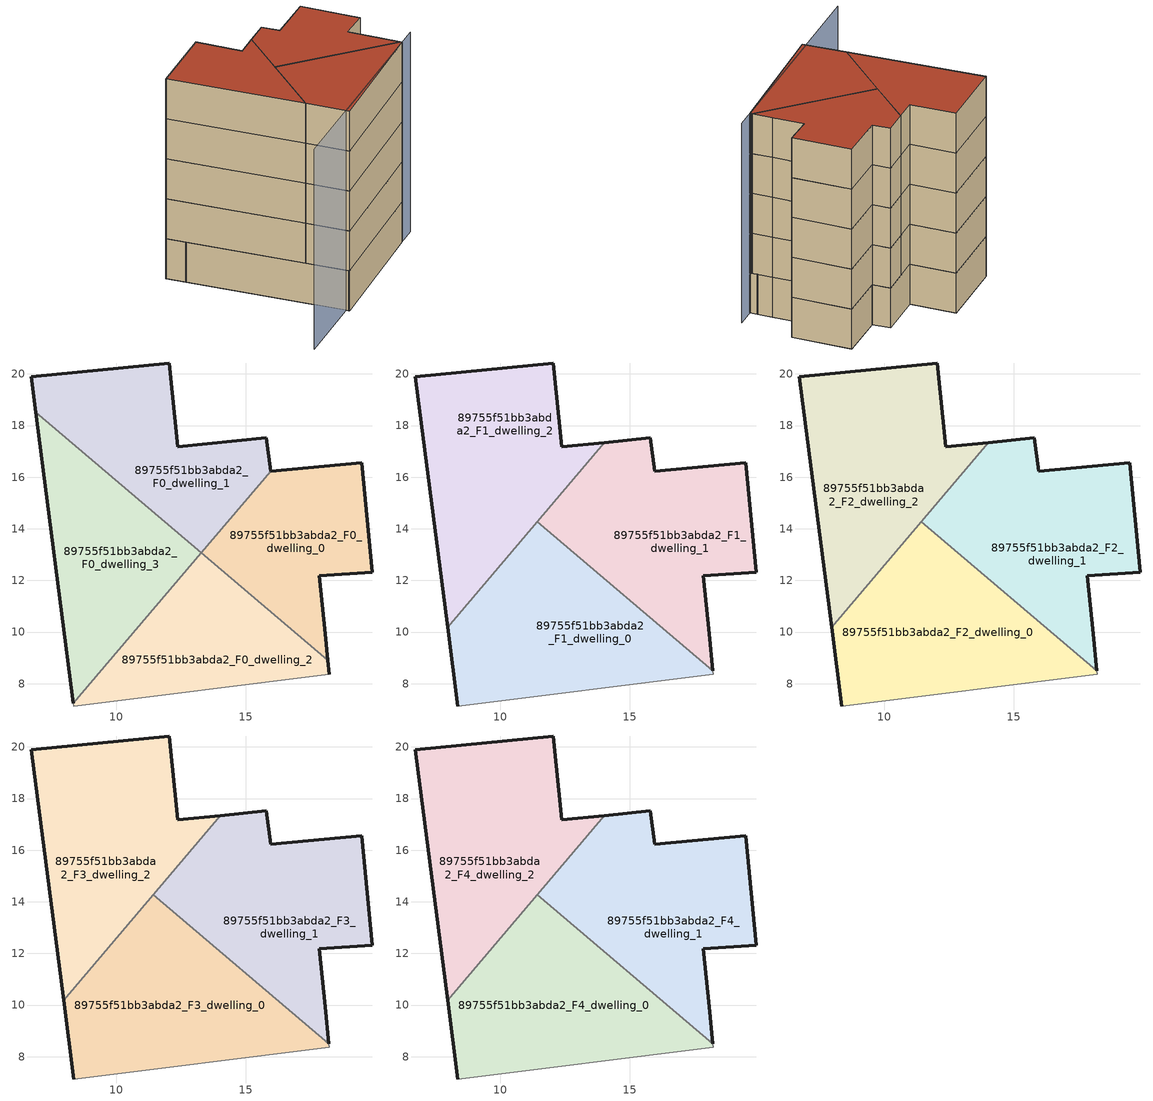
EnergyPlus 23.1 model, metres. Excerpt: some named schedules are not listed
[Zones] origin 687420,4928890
89755f51bb3abda2_F0_dwelling_0
 floor ground (EU_floor_Construction): 18.19,8.9 18.08,9.94 17.86,12.18 19.91,12.31 19.51,16.55 15.98,16.23 13.29,13.07 z0
 wall outside (EU_wall_Construction): 15.98,16.23 19.51,16.55 19.91,12.31 17.86,12.18 18.08,9.94 18.19,8.9 z0:3
 wall to 89755f51bb3abda2_F0_dwelling_2 (EU_wall_Construction): 18.19,8.9 13.29,13.07 z0:3
 wall to 89755f51bb3abda2_F0_dwelling_1 (EU_wall_Construction): 13.29,13.07 15.98,16.23 z0:3
89755f51bb3abda2_F0_dwelling_1
 floor ground (EU_floor_Construction): 13.29,13.07 15.98,16.23 15.81,17.52 12.37,17.17 12.05,20.42 6.7,19.88 6.88,18.51 z0
 wall outside (EU_wall_Construction): 6.88,18.51 6.7,19.88 12.05,20.42 12.37,17.17 15.81,17.52 15.98,16.23 z0:3
 wall to 89755f51bb3abda2_F0_dwelling_3 (EU_wall_Construction): 13.29,13.07 6.88,18.51 z0:3
89755f51bb3abda2_F0_dwelling_2
 floor ground (EU_floor_Construction): 18.24,8.37 18.19,8.9 13.29,13.07 8.33,7.24 8.34,7.13 z0
 wall outside (EU_wall_Construction): 18.19,8.9 18.24,8.37 z0:3
 wall adiabatic (EU_wall_Construction): 18.24,8.37 8.34,7.13 8.33,7.24 z0:3
 wall to 89755f51bb3abda2_F0_dwelling_3 (EU_wall_Construction): 8.33,7.24 13.29,13.07 z0:3
89755f51bb3abda2_F0_dwelling_3
 floor ground (EU_floor_Construction): 8.33,7.24 13.29,13.07 6.88,18.51 z0
 wall outside (EU_wall_Construction): 8.33,7.24 6.88,18.51 z0:3
89755f51bb3abda2_F1_dwelling_0
 floor to 89755f51bb3abda2_F0_dwelling_2 (EU_floor_Construction): 18.24,8.37 18.23,8.5 13.11,12.85 8.33,7.24 8.34,7.13 z3
 floor to 89755f51bb3abda2_F0_dwelling_3 (EU_floor_Construction): 8.33,7.24 13.11,12.85 11.42,14.28 7.95,10.2 z3
 wall outside (EU_wall_Construction): 8.34,7.13 7.95,10.2 z3:6
 wall to 89755f51bb3abda2_F1_dwelling_1 (EU_wall_Construction): 11.42,14.28 18.23,8.5 z3:6
 wall adiabatic (EU_wall_Construction): 18.23,8.5 18.24,8.37 8.34,7.13 z3:6
 wall to 89755f51bb3abda2_F1_dwelling_2 (EU_wall_Construction): 7.95,10.2 11.42,14.28 z3:6
89755f51bb3abda2_F1_dwelling_1
 floor to 89755f51bb3abda2_F0_dwelling_0 (EU_floor_Construction): 18.19,8.9 18.08,9.94 17.86,12.18 19.91,12.31 19.51,16.55 15.98,16.23 13.29,13.07 z3
 floor to 89755f51bb3abda2_F0_dwelling_1 (EU_floor_Construction): 13.29,13.07 15.98,16.23 15.81,17.52 14.03,17.34 11.61,14.49 z3
 floor to 89755f51bb3abda2_F0_dwelling_2 (EU_floor_Construction): 18.23,8.5 18.19,8.9 13.29,13.07 13.11,12.85 z3
 floor to 89755f51bb3abda2_F0_dwelling_3 (EU_floor_Construction): 13.11,12.85 13.29,13.07 11.61,14.49 11.42,14.28 z3
 wall outside (EU_wall_Construction): 14.03,17.34 15.81,17.52 15.98,16.23 19.51,16.55 19.91,12.31 17.86,12.18 18.08,9.94 18.23,8.5 z3:6
 wall to 89755f51bb3abda2_F1_dwelling_2 (EU_wall_Construction): 11.42,14.28 14.03,17.34 z3:6
89755f51bb3abda2_F1_dwelling_2
 floor to 89755f51bb3abda2_F0_dwelling_1 (EU_floor_Construction): 11.61,14.49 14.03,17.34 12.37,17.17 12.05,20.42 6.7,19.88 6.88,18.51 z3
 floor to 89755f51bb3abda2_F0_dwelling_3 (EU_floor_Construction): 7.95,10.2 11.61,14.49 6.88,18.51 z3
 wall outside (EU_wall_Construction): 7.95,10.2 6.7,19.88 12.05,20.42 12.37,17.17 14.03,17.34 z3:6
89755f51bb3abda2_F2_dwelling_0
 floor to 89755f51bb3abda2_F1_dwelling_0 (EU_floor_Construction): 18.24,8.37 18.23,8.5 11.42,14.28 7.95,10.2 8.34,7.13 z6
 wall outside (EU_wall_Construction): 8.34,7.13 7.95,10.2 z6:9
 wall to 89755f51bb3abda2_F2_dwelling_1 (EU_wall_Construction): 11.42,14.28 18.23,8.5 z6:9
 wall adiabatic (EU_wall_Construction): 18.23,8.5 18.24,8.37 8.34,7.13 z6:9
 wall to 89755f51bb3abda2_F2_dwelling_2 (EU_wall_Construction): 7.95,10.2 11.42,14.28 z6:9
89755f51bb3abda2_F2_dwelling_1
 floor to 89755f51bb3abda2_F1_dwelling_1 (EU_floor_Construction): 18.23,8.5 18.08,9.94 17.86,12.18 19.91,12.31 19.51,16.55 15.98,16.23 15.81,17.52 14.03,17.34 11.42,14.28 z6
 wall outside (EU_wall_Construction): 14.03,17.34 15.81,17.52 15.98,16.23 19.51,16.55 19.91,12.31 17.86,12.18 18.08,9.94 18.23,8.5 z6:9
 wall to 89755f51bb3abda2_F2_dwelling_2 (EU_wall_Construction): 11.42,14.28 14.03,17.34 z6:9
89755f51bb3abda2_F2_dwelling_2
 floor to 89755f51bb3abda2_F1_dwelling_2 (EU_floor_Construction): 7.95,10.2 14.03,17.34 12.37,17.17 12.05,20.42 6.7,19.88 z6
 wall outside (EU_wall_Construction): 7.95,10.2 6.7,19.88 12.05,20.42 12.37,17.17 14.03,17.34 z6:9
89755f51bb3abda2_F3_dwelling_0
 floor to 89755f51bb3abda2_F2_dwelling_0 (EU_floor_Construction): 18.24,8.37 18.23,8.5 11.42,14.28 7.95,10.2 8.34,7.13 z9
 wall outside (EU_wall_Construction): 8.34,7.13 7.95,10.2 z9:12
 wall to 89755f51bb3abda2_F3_dwelling_1 (EU_wall_Construction): 11.42,14.28 18.23,8.5 z9:12
 wall adiabatic (EU_wall_Construction): 18.23,8.5 18.24,8.37 8.34,7.13 z9:12
 wall to 89755f51bb3abda2_F3_dwelling_2 (EU_wall_Construction): 7.95,10.2 11.42,14.28 z9:12
89755f51bb3abda2_F3_dwelling_1
 floor to 89755f51bb3abda2_F2_dwelling_1 (EU_floor_Construction): 18.23,8.5 18.08,9.94 17.86,12.18 19.91,12.31 19.51,16.55 15.98,16.23 15.81,17.52 14.03,17.34 11.42,14.28 z9
 wall outside (EU_wall_Construction): 14.03,17.34 15.81,17.52 15.98,16.23 19.51,16.55 19.91,12.31 17.86,12.18 18.08,9.94 18.23,8.5 z9:12
 wall to 89755f51bb3abda2_F3_dwelling_2 (EU_wall_Construction): 11.42,14.28 14.03,17.34 z9:12
89755f51bb3abda2_F3_dwelling_2
 floor to 89755f51bb3abda2_F2_dwelling_2 (EU_floor_Construction): 7.95,10.2 14.03,17.34 12.37,17.17 12.05,20.42 6.7,19.88 z9
 wall outside (EU_wall_Construction): 7.95,10.2 6.7,19.88 12.05,20.42 12.37,17.17 14.03,17.34 z9:12
89755f51bb3abda2_F4_dwelling_0
 floor to 89755f51bb3abda2_F3_dwelling_0 (EU_floor_Construction): 18.24,8.37 18.23,8.5 11.42,14.28 7.95,10.2 8.34,7.13 z12
 wall outside (EU_wall_Construction): 8.34,7.13 7.95,10.2 z12:15
 wall to 89755f51bb3abda2_F4_dwelling_1 (EU_wall_Construction): 11.42,14.28 18.23,8.5 z12:15
 wall adiabatic (EU_wall_Construction): 18.23,8.5 18.24,8.37 8.34,7.13 z12:15
 wall to 89755f51bb3abda2_F4_dwelling_2 (EU_wall_Construction): 7.95,10.2 11.42,14.28 z12:15
 roof outside (EU_roof_Construction): 18.23,8.5 18.24,8.37 8.34,7.13 7.95,10.2 11.42,14.28 z15
89755f51bb3abda2_F4_dwelling_1
 floor to 89755f51bb3abda2_F3_dwelling_1 (EU_floor_Construction): 18.23,8.5 18.08,9.94 17.86,12.18 19.91,12.31 19.51,16.55 15.98,16.23 15.81,17.52 14.03,17.34 11.42,14.28 z12
 wall outside (EU_wall_Construction): 14.03,17.34 15.81,17.52 15.98,16.23 19.51,16.55 19.91,12.31 17.86,12.18 18.08,9.94 18.23,8.5 z12:15
 wall to 89755f51bb3abda2_F4_dwelling_2 (EU_wall_Construction): 11.42,14.28 14.03,17.34 z12:15
 roof outside (EU_roof_Construction): 19.51,16.55 19.91,12.31 17.86,12.18 18.08,9.94 18.23,8.5 11.42,14.28 14.03,17.34 15.81,17.52 15.98,16.23 z15
89755f51bb3abda2_F4_dwelling_2
 floor to 89755f51bb3abda2_F3_dwelling_2 (EU_floor_Construction): 7.95,10.2 14.03,17.34 12.37,17.17 12.05,20.42 6.7,19.88 z12
 wall outside (EU_wall_Construction): 7.95,10.2 6.7,19.88 12.05,20.42 12.37,17.17 14.03,17.34 z12:15
 roof outside (EU_roof_Construction): 12.05,20.42 12.37,17.17 14.03,17.34 7.95,10.2 6.7,19.88 z15
shading: 2.69,6.86 19.66,8.51 z0:15
[Building]
EU S2 Campaign: North Axis=0; Terrain=City; Solar Distribution=FullExterior
[Site:Location]
Bologna: Latitude=44.5; Longitude=11.25; Time Zone=1; Elevation=37
[SizingPeriod:WeatherFileDays]
AnnualSizingPeriod: Begin Month=1; Begin Day of Month=1; End Month=12; End Day of Month=31; Day of Week for Start Day=Monday; Use Weather File Daylight Saving Period=No; Use Weather File Rain and Snow Indicators=No
[MATERIAL]
EU_InternalMass_Material: Roughness=MediumRough; Thickness=0.1; Conductivity=1; Density=1800; Specific Heat=900; Thermal Absorptance=0.9; Solar Absorptance=0.7; Visible Absorptance=0.7
[MATERIAL:NOMASS] Roughness=MediumRough; Thermal Absorptance=0.9; Solar Absorptance=0.7; Visible Absorptance=0.7
Name | Thermal Resistance
EU_wall_NoMass | 0.905828
EU_roof_NoMass | 0.37593
EU_floor_NoMass | 0.67114
[CONSTRUCTION]
EU_wall_Construction: EU_wall_NoMass
EU_roof_Construction: EU_roof_NoMass
EU_floor_Construction: EU_floor_NoMass
EU_InternalMass_Construction: EU_InternalMass_Material
[ZONE] Type=1; Multiplier=1; Ceiling Height=autocalculate; Floor Area=autocalculate; Part of Total Floor Area=Yes
Name | Volume
89755f51bb3abda2_F0_dwelling_0 | 82.8325
89755f51bb3abda2_F1_dwelling_0; 89755f51bb3abda2_F2_dwelling_0; 89755f51bb3abda2_F3_dwelling_0; 89755f51bb3abda2_F4_dwelling_0 | 119.867
89755f51bb3abda2_F0_dwelling_1 | 96.9558
89755f51bb3abda2_F1_dwelling_1; 89755f51bb3abda2_F2_dwelling_1; 89755f51bb3abda2_F3_dwelling_1; 89755f51bb3abda2_F4_dwelling_1 | 119.849
89755f51bb3abda2_F0_dwelling_2 | 83.2456
89755f51bb3abda2_F1_dwelling_2; 89755f51bb3abda2_F2_dwelling_2; 89755f51bb3abda2_F3_dwelling_2; 89755f51bb3abda2_F4_dwelling_2 | 119.875
89755f51bb3abda2_F0_dwelling_3 | 96.5435
[INTERNALMASS] Construction=EU_InternalMass_Construction
Name | Zone or ZoneList | Surface Area
89755f51bb3abda2_F0_dwelling_0_EU_InternalMass | 89755f51bb3abda2_F0_dwelling_0 | 27.6111
89755f51bb3abda2_F0_dwelling_1_EU_InternalMass | 89755f51bb3abda2_F0_dwelling_1 | 32.3184
89755f51bb3abda2_F0_dwelling_2_EU_InternalMass | 89755f51bb3abda2_F0_dwelling_2 | 27.7486
89755f51bb3abda2_F0_dwelling_3_EU_InternalMass | 89755f51bb3abda2_F0_dwelling_3 | 32.1811
89755f51bb3abda2_F1_dwelling_0_EU_InternalMass | 89755f51bb3abda2_F1_dwelling_0 | 39.9545
89755f51bb3abda2_F1_dwelling_1_EU_InternalMass | 89755f51bb3abda2_F1_dwelling_1 | 39.9504
89755f51bb3abda2_F1_dwelling_2_EU_InternalMass | 89755f51bb3abda2_F1_dwelling_2 | 39.9584
89755f51bb3abda2_F2_dwelling_0_EU_InternalMass | 89755f51bb3abda2_F2_dwelling_0 | 39.9545
89755f51bb3abda2_F2_dwelling_1_EU_InternalMass | 89755f51bb3abda2_F2_dwelling_1 | 39.9504
89755f51bb3abda2_F2_dwelling_2_EU_InternalMass | 89755f51bb3abda2_F2_dwelling_2 | 39.9584
89755f51bb3abda2_F3_dwelling_0_EU_InternalMass | 89755f51bb3abda2_F3_dwelling_0 | 39.9545
89755f51bb3abda2_F3_dwelling_1_EU_InternalMass | 89755f51bb3abda2_F3_dwelling_1 | 39.9504
89755f51bb3abda2_F3_dwelling_2_EU_InternalMass | 89755f51bb3abda2_F3_dwelling_2 | 39.9584
89755f51bb3abda2_F4_dwelling_0_EU_InternalMass | 89755f51bb3abda2_F4_dwelling_0 | 39.9545
89755f51bb3abda2_F4_dwelling_1_EU_InternalMass | 89755f51bb3abda2_F4_dwelling_1 | 39.9504
89755f51bb3abda2_F4_dwelling_2_EU_InternalMass | 89755f51bb3abda2_F4_dwelling_2 | 39.9584
[OTHEREQUIPMENT] Fuel Type=Electricity; Design Level Calculation Method=Watts/Area; Power per Zone Floor Area=1; Fraction Latent=0; Fraction Radiant=0; Fraction Lost=0; Carbon Dioxide Generation Rate=0; EndUse Subcategory=EU_Step8_InternalGains
Name | Zone or ZoneList or Space or SpaceList | Schedule
EU_Step8_InternalGain_89755f51bb3abda2_F0_dwelling_0_f000 | 89755f51bb3abda2_F0_dwelling_0 | EU_Step8_GainSchedule_89755f51bb3abda2_F0_dwelling_0_f000
EU_Step8_InternalGain_89755f51bb3abda2_F0_dwelling_1_f000 | 89755f51bb3abda2_F0_dwelling_1 | EU_Step8_GainSchedule_89755f51bb3abda2_F0_dwelling_1_f000
EU_Step8_InternalGain_89755f51bb3abda2_F0_dwelling_2_f000 | 89755f51bb3abda2_F0_dwelling_2 | EU_Step8_GainSchedule_89755f51bb3abda2_F0_dwelling_2_f000
EU_Step8_InternalGain_89755f51bb3abda2_F0_dwelling_3_f000 | 89755f51bb3abda2_F0_dwelling_3 | EU_Step8_GainSchedule_89755f51bb3abda2_F0_dwelling_3_f000
EU_Step8_InternalGain_89755f51bb3abda2_F1_dwelling_0_f000 | 89755f51bb3abda2_F1_dwelling_0 | EU_Step8_GainSchedule_89755f51bb3abda2_F1_dwelling_0_f000
EU_Step8_InternalGain_89755f51bb3abda2_F1_dwelling_1_f000 | 89755f51bb3abda2_F1_dwelling_1 | EU_Step8_GainSchedule_89755f51bb3abda2_F1_dwelling_1_f000
EU_Step8_InternalGain_89755f51bb3abda2_F1_dwelling_2_f000 | 89755f51bb3abda2_F1_dwelling_2 | EU_Step8_GainSchedule_89755f51bb3abda2_F1_dwelling_2_f000
EU_Step8_InternalGain_89755f51bb3abda2_F2_dwelling_0_f000 | 89755f51bb3abda2_F2_dwelling_0 | EU_Step8_GainSchedule_89755f51bb3abda2_F2_dwelling_0_f000
EU_Step8_InternalGain_89755f51bb3abda2_F2_dwelling_1_f000 | 89755f51bb3abda2_F2_dwelling_1 | EU_Step8_GainSchedule_89755f51bb3abda2_F2_dwelling_1_f000
EU_Step8_InternalGain_89755f51bb3abda2_F2_dwelling_2_f000 | 89755f51bb3abda2_F2_dwelling_2 | EU_Step8_GainSchedule_89755f51bb3abda2_F2_dwelling_2_f000
EU_Step8_InternalGain_89755f51bb3abda2_F3_dwelling_0_f000 | 89755f51bb3abda2_F3_dwelling_0 | EU_Step8_GainSchedule_89755f51bb3abda2_F3_dwelling_0_f000
EU_Step8_InternalGain_89755f51bb3abda2_F3_dwelling_1_f000 | 89755f51bb3abda2_F3_dwelling_1 | EU_Step8_GainSchedule_89755f51bb3abda2_F3_dwelling_1_f000
EU_Step8_InternalGain_89755f51bb3abda2_F3_dwelling_2_f000 | 89755f51bb3abda2_F3_dwelling_2 | EU_Step8_GainSchedule_89755f51bb3abda2_F3_dwelling_2_f000
EU_Step8_InternalGain_89755f51bb3abda2_F4_dwelling_0_f000 | 89755f51bb3abda2_F4_dwelling_0 | EU_Step8_GainSchedule_89755f51bb3abda2_F4_dwelling_0_f000
EU_Step8_InternalGain_89755f51bb3abda2_F4_dwelling_1_f000 | 89755f51bb3abda2_F4_dwelling_1 | EU_Step8_GainSchedule_89755f51bb3abda2_F4_dwelling_1_f000
EU_Step8_InternalGain_89755f51bb3abda2_F4_dwelling_2_f000 | 89755f51bb3abda2_F4_dwelling_2 | EU_Step8_GainSchedule_89755f51bb3abda2_F4_dwelling_2_f000
[ZONEVENTILATION:DESIGNFLOWRATE] Schedule=EU_AlwaysOn; Design Flow Rate Calculation Method=AirChanges/Hour; Air Changes per Hour=0.73129; Ventilation Type=Natural; Fan Pressure Rise=0; Fan Total Efficiency=1; Constant Term Coefficient=1; Temperature Term Coefficient=0; Velocity Term Coefficient=0; Velocity Squared Term Coefficient=0; Minimum Indoor Temperature=-100; Maximum Indoor Temperature=100; Delta Temperature=-100; Minimum Outdoor Temperature=-100; Maximum Outdoor Temperature=100; Maximum Wind Speed=40
Name | Zone or ZoneList or Space or SpaceList
EU_ConstantAir_89755f51bb3abda2_F0_dwelling_0 | 89755f51bb3abda2_F0_dwelling_0
EU_ConstantAir_89755f51bb3abda2_F0_dwelling_1 | 89755f51bb3abda2_F0_dwelling_1
EU_ConstantAir_89755f51bb3abda2_F0_dwelling_2 | 89755f51bb3abda2_F0_dwelling_2
EU_ConstantAir_89755f51bb3abda2_F0_dwelling_3 | 89755f51bb3abda2_F0_dwelling_3
EU_ConstantAir_89755f51bb3abda2_F1_dwelling_0 | 89755f51bb3abda2_F1_dwelling_0
EU_ConstantAir_89755f51bb3abda2_F1_dwelling_1 | 89755f51bb3abda2_F1_dwelling_1
EU_ConstantAir_89755f51bb3abda2_F1_dwelling_2 | 89755f51bb3abda2_F1_dwelling_2
EU_ConstantAir_89755f51bb3abda2_F2_dwelling_0 | 89755f51bb3abda2_F2_dwelling_0
EU_ConstantAir_89755f51bb3abda2_F2_dwelling_1 | 89755f51bb3abda2_F2_dwelling_1
EU_ConstantAir_89755f51bb3abda2_F2_dwelling_2 | 89755f51bb3abda2_F2_dwelling_2
EU_ConstantAir_89755f51bb3abda2_F3_dwelling_0 | 89755f51bb3abda2_F3_dwelling_0
EU_ConstantAir_89755f51bb3abda2_F3_dwelling_1 | 89755f51bb3abda2_F3_dwelling_1
EU_ConstantAir_89755f51bb3abda2_F3_dwelling_2 | 89755f51bb3abda2_F3_dwelling_2
EU_ConstantAir_89755f51bb3abda2_F4_dwelling_0 | 89755f51bb3abda2_F4_dwelling_0
EU_ConstantAir_89755f51bb3abda2_F4_dwelling_1 | 89755f51bb3abda2_F4_dwelling_1
EU_ConstantAir_89755f51bb3abda2_F4_dwelling_2 | 89755f51bb3abda2_F4_dwelling_2
[HVACTEMPLATE:THERMOSTAT] Constant Heating Setpoint=20; Constant Cooling Setpoint=50
EU_HeatOnly_89755f51bb3abda2_F0_dwelling_0; EU_HeatOnly_89755f51bb3abda2_F0_dwelling_1; EU_HeatOnly_89755f51bb3abda2_F0_dwelling_2; EU_HeatOnly_89755f51bb3abda2_F0_dwelling_3; EU_HeatOnly_89755f51bb3abda2_F1_dwelling_0; EU_HeatOnly_89755f51bb3abda2_F1_dwelling_1; EU_HeatOnly_89755f51bb3abda2_F1_dwelling_2; EU_HeatOnly_89755f51bb3abda2_F2_dwelling_0; EU_HeatOnly_89755f51bb3abda2_F2_dwelling_1; EU_HeatOnly_89755f51bb3abda2_F2_dwelling_2; EU_HeatOnly_89755f51bb3abda2_F3_dwelling_0; EU_HeatOnly_89755f51bb3abda2_F3_dwelling_1; EU_HeatOnly_89755f51bb3abda2_F3_dwelling_2; EU_HeatOnly_89755f51bb3abda2_F4_dwelling_0; EU_HeatOnly_89755f51bb3abda2_F4_dwelling_1; EU_HeatOnly_89755f51bb3abda2_F4_dwelling_2
[HVACTEMPLATE:ZONE:IDEALLOADSAIRSYSTEM] System Availability Schedule=EU_AlwaysOn; Maximum Heating Supply Air Temperature=50; Minimum Cooling Supply Air Temperature=13; Maximum Heating Supply Air Humidity Ratio=0.0156; Minimum Cooling Supply Air Humidity Ratio=0.0077; Heating Limit=NoLimit; Cooling Limit=NoLimit; Heating Availability Schedule=EU_AlwaysOn; Cooling Availability Schedule=EU_CoolingOff; Dehumidification Control Type=ConstantSensibleHeatRatio; Cooling Sensible Heat Ratio=0.7; Dehumidification Setpoint=60; Humidification Control Type=None; Humidification Setpoint=30; Outdoor Air Method=None; Outdoor Air Flow Rate per Person=0.00944; Outdoor Air Flow Rate per Zone Floor Area=0; Outdoor Air Flow Rate per Zone=0; Demand Controlled Ventilation Type=None; Outdoor Air Economizer Type=NoEconomizer; Heat Recovery Type=None; Sensible Heat Recovery Effectiveness=0.7; Latent Heat Recovery Effectiveness=0.65
Name | Template Thermostat
89755f51bb3abda2_F0_dwelling_0 | EU_HeatOnly_89755f51bb3abda2_F0_dwelling_0
89755f51bb3abda2_F0_dwelling_1 | EU_HeatOnly_89755f51bb3abda2_F0_dwelling_1
89755f51bb3abda2_F0_dwelling_2 | EU_HeatOnly_89755f51bb3abda2_F0_dwelling_2
89755f51bb3abda2_F0_dwelling_3 | EU_HeatOnly_89755f51bb3abda2_F0_dwelling_3
89755f51bb3abda2_F1_dwelling_0 | EU_HeatOnly_89755f51bb3abda2_F1_dwelling_0
89755f51bb3abda2_F1_dwelling_1 | EU_HeatOnly_89755f51bb3abda2_F1_dwelling_1
89755f51bb3abda2_F1_dwelling_2 | EU_HeatOnly_89755f51bb3abda2_F1_dwelling_2
89755f51bb3abda2_F2_dwelling_0 | EU_HeatOnly_89755f51bb3abda2_F2_dwelling_0
89755f51bb3abda2_F2_dwelling_1 | EU_HeatOnly_89755f51bb3abda2_F2_dwelling_1
89755f51bb3abda2_F2_dwelling_2 | EU_HeatOnly_89755f51bb3abda2_F2_dwelling_2
89755f51bb3abda2_F3_dwelling_0 | EU_HeatOnly_89755f51bb3abda2_F3_dwelling_0
89755f51bb3abda2_F3_dwelling_1 | EU_HeatOnly_89755f51bb3abda2_F3_dwelling_1
89755f51bb3abda2_F3_dwelling_2 | EU_HeatOnly_89755f51bb3abda2_F3_dwelling_2
89755f51bb3abda2_F4_dwelling_0 | EU_HeatOnly_89755f51bb3abda2_F4_dwelling_0
89755f51bb3abda2_F4_dwelling_1 | EU_HeatOnly_89755f51bb3abda2_F4_dwelling_1
89755f51bb3abda2_F4_dwelling_2 | EU_HeatOnly_89755f51bb3abda2_F4_dwelling_2
